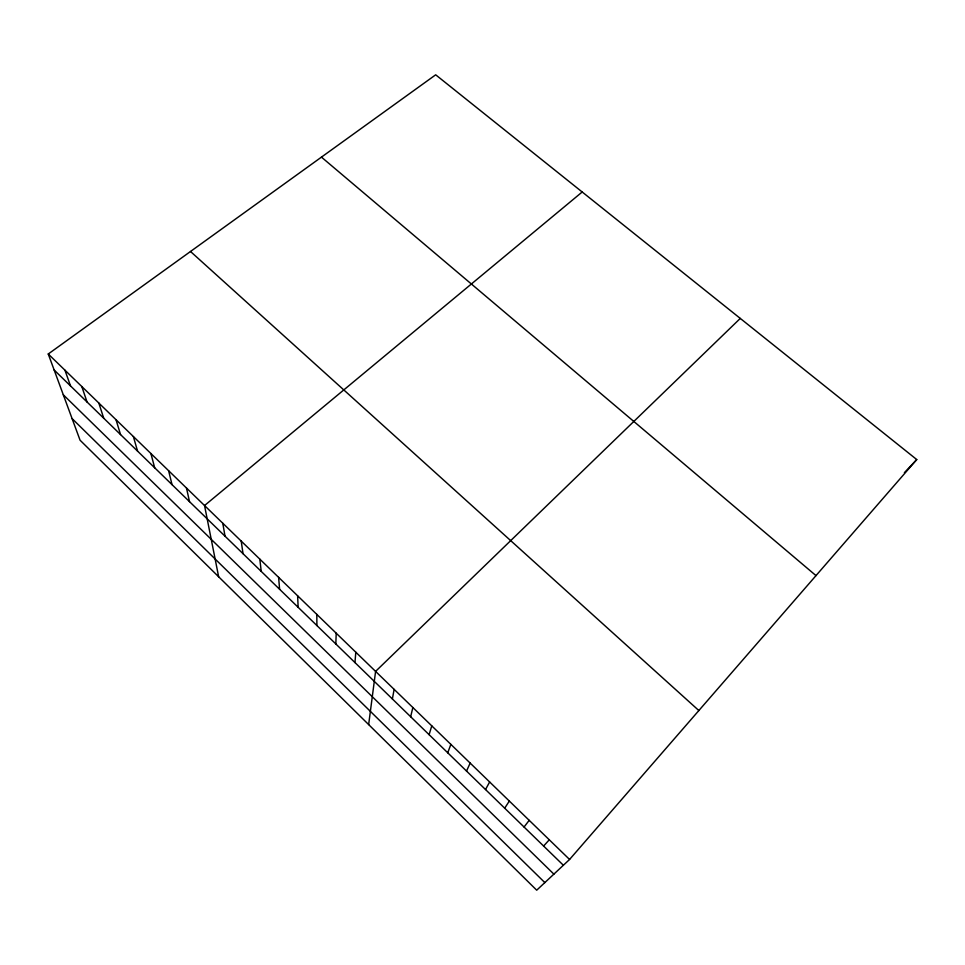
<?xml version="1.0" encoding="UTF-8"?>
<svg xmlns="http://www.w3.org/2000/svg" width="965" height="965" viewBox="0 0 965 965"><rect width="100%" height="100%" fill="white"/><g stroke="black" fill="none" stroke-linecap="round" stroke-linejoin="round"><path stroke-width="1.45" d="M335.832 643.957L336.206 633.197M354.963 662.569L355.796 652.195M368.654 724.582L375.59 671.387L740.276 318.414M392.381 698.962L394.13 689.372M410.656 716.73L412.863 707.526M429.099 734.667L431.777 725.861M447.724 752.784L450.872 744.377M466.529 771.071L470.16 763.086M485.528 789.539L489.641 781.976M504.695 808.188L509.327 801.059M524.067 827.017L529.194 820.322M569.567 859.465L916.75 459.557L435.685 74.812L48.25 353.998L80.071 440.221L536.709 890.188L569.567 859.465L48.25 353.998M543.621 846.04L549.278 839.791M904.386 472.669L916.75 459.557M582.197 191.987L204.544 505.551L218.645 576.768M321.454 157.126L815.992 575.61M190.503 251.491L698.853 710.542M54.161 370.017L563.367 865.255M63.304 394.794L553.874 874.133M72.098 418.605L544.827 882.589M64.945 370.186L70.517 385.928M81.808 386.543L87.043 401.995M98.828 403.044L103.713 418.207M116.017 419.715L120.541 434.576M133.375 436.542L137.537 451.101M150.902 453.538L154.69 467.796M168.61 470.703L172.023 484.635M186.486 488.037L189.514 501.655M222.782 523.235L225.014 536.178M241.214 541.1L243.023 553.705M259.826 559.145L261.226 571.389M278.62 577.372L279.597 589.265M297.618 595.791L298.149 607.311M316.81 614.391L316.906 625.549"/></g></svg>
